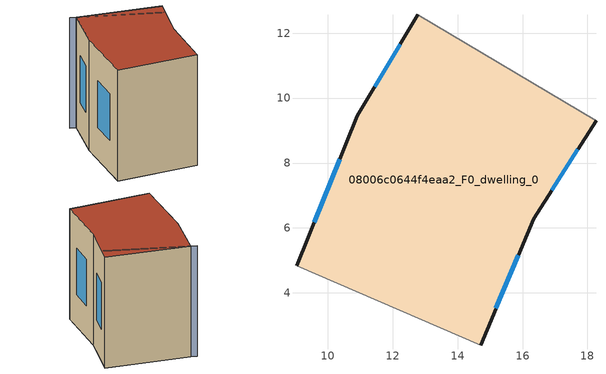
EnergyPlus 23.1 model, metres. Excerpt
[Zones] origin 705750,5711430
08006c0644f4eaa2_F0_dwelling_0
 floor ground (EU_floor_Construction): 14.71,2.39 16.34,6.29 18.26,9.3 12.77,12.56 10.9,9.46 9.04,4.84 z0
 wall outside (EU_wall_Construction): 9.04,4.84 10.9,9.46 12.77,12.56 / 18.26,9.3 16.34,6.29 14.71,2.39 z0:9
 wall adiabatic (EU_wall_Construction): 14.71,2.39 9.04,4.84 / 12.77,12.56 18.26,9.3 z0:9
 window (EU_Window_Construction): 15.87,5.16 15.18,3.52 / 9.58,6.17 10.36,8.12 / 11.44,10.35 12.23,11.66 / 17.71,8.43 16.9,7.16 z2.6:6.4
 roof outside (EU_roof_Construction): 18.26,9.3 16.34,6.29 14.71,2.39 9.04,4.84 10.9,9.46 12.77,12.56 z9
shading: 17.64,8.55 12.42,12.85 z0:9
[Building]
EU S2 Campaign: North Axis=0; Terrain=City; Solar Distribution=FullExterior
[Site:Location]
London: Latitude=51.5; Longitude=-0.5; Time Zone=0; Elevation=25
[SizingPeriod:WeatherFileDays]
AnnualSizingPeriod: Begin Month=1; Begin Day of Month=1; End Month=12; End Day of Month=31; Day of Week for Start Day=Monday; Use Weather File Daylight Saving Period=No; Use Weather File Rain and Snow Indicators=No
[MATERIAL]
EU_InternalMass_Material: Roughness=MediumRough; Thickness=0.1; Conductivity=1; Density=1800; Specific Heat=900; Thermal Absorptance=0.9; Solar Absorptance=0.7; Visible Absorptance=0.7
[MATERIAL:NOMASS] Roughness=MediumRough; Thermal Absorptance=0.9; Solar Absorptance=0.7; Visible Absorptance=0.7
Name | Thermal Resistance
EU_wall_NoMass | 0.724719
EU_roof_NoMass | 2.98947
EU_floor_NoMass | 2.39157
[WINDOWMATERIAL:SIMPLEGLAZINGSYSTEM]
EU_Window_SimpleGlazing: UFactor=2.63425; Solar Heat Gain Coefficient=0.76; Visible Transmittance=0.76
[CONSTRUCTION]
EU_wall_Construction: EU_wall_NoMass
EU_roof_Construction: EU_roof_NoMass
EU_floor_Construction: EU_floor_NoMass
EU_InternalMass_Construction: EU_InternalMass_Material
EU_Window_Construction: EU_Window_SimpleGlazing
[ZONE]
08006c0644f4eaa2_F0_dwelling_0: Type=1; Multiplier=1; Ceiling Height=autocalculate; Volume=462.12; Floor Area=autocalculate; Part of Total Floor Area=Yes
[INTERNALMASS]
08006c0644f4eaa2_F0_dwelling_0_EU_InternalMass: Construction=EU_InternalMass_Construction; Zone or ZoneList=08006c0644f4eaa2_F0_dwelling_0; Surface Area=51.3469
[OTHEREQUIPMENT]
EU_Step8_InternalGain_08006c0644f4eaa2_F0_dwelling_0_f000: Fuel Type=Electricity; Zone or ZoneList or Space or SpaceList=08006c0644f4eaa2_F0_dwelling_0; Schedule=EU_Step8_GainSchedule_08006c0644f4eaa2_F0_dwelling_0_f000; Design Level Calculation Method=Watts/Area; Power per Zone Floor Area=1; Fraction Latent=0; Fraction Radiant=0; Fraction Lost=0; Carbon Dioxide Generation Rate=0; EndUse Subcategory=EU_Step8_InternalGains
[ZONEVENTILATION:DESIGNFLOWRATE]
EU_ConstantAir_08006c0644f4eaa2_F0_dwelling_0: Zone or ZoneList or Space or SpaceList=08006c0644f4eaa2_F0_dwelling_0; Schedule=EU_AlwaysOn; Design Flow Rate Calculation Method=AirChanges/Hour; Air Changes per Hour=0.418135; Ventilation Type=Natural; Fan Pressure Rise=0; Fan Total Efficiency=1; Constant Term Coefficient=1; Temperature Term Coefficient=0; Velocity Term Coefficient=0; Velocity Squared Term Coefficient=0; Minimum Indoor Temperature=-100; Maximum Indoor Temperature=100; Delta Temperature=-100; Minimum Outdoor Temperature=-100; Maximum Outdoor Temperature=100; Maximum Wind Speed=40
[HVACTEMPLATE:THERMOSTAT]
EU_HeatOnly_08006c0644f4eaa2_F0_dwelling_0: Constant Heating Setpoint=20; Constant Cooling Setpoint=50
[HVACTEMPLATE:ZONE:IDEALLOADSAIRSYSTEM]
08006c0644f4eaa2_F0_dwelling_0: Template Thermostat=EU_HeatOnly_08006c0644f4eaa2_F0_dwelling_0; System Availability Schedule=EU_AlwaysOn; Maximum Heating Supply Air Temperature=50; Minimum Cooling Supply Air Temperature=13; Maximum Heating Supply Air Humidity Ratio=0.0156; Minimum Cooling Supply Air Humidity Ratio=0.0077; Heating Limit=NoLimit; Cooling Limit=NoLimit; Heating Availability Schedule=EU_AlwaysOn; Cooling Availability Schedule=EU_CoolingOff; Dehumidification Control Type=ConstantSensibleHeatRatio; Cooling Sensible Heat Ratio=0.7; Dehumidification Setpoint=60; Humidification Control Type=None; Humidification Setpoint=30; Outdoor Air Method=None; Outdoor Air Flow Rate per Person=0.00944; Outdoor Air Flow Rate per Zone Floor Area=0; Outdoor Air Flow Rate per Zone=0; Demand Controlled Ventilation Type=None; Outdoor Air Economizer Type=NoEconomizer; Heat Recovery Type=None; Sensible Heat Recovery Effectiveness=0.7; Latent Heat Recovery Effectiveness=0.65
[SIZING:ZONE]
08006c0644f4eaa2_F0_dwelling_0: Zone Cooling Design Supply Air Temperature Input Method=SupplyAirTemperature; Zone Cooling Design Supply Air Temperature=13; Zone Heating Design Supply Air Temperature Input Method=SupplyAirTemperature; Zone Heating Design Supply Air Temperature=50; Zone Cooling Design Supply Air Humidity Ratio=0.008; Zone Heating Design Supply Air Humidity Ratio=0.008; Cooling Design Air Flow Method=DesignDay; Cooling Design Air Flow Rate=0; Cooling Minimum Air Flow per Zone Floor Area=0.000762; Cooling Minimum Air Flow=0; Cooling Minimum Air Flow Fraction=0.2; Heating Design Air Flow Method=DesignDay; Heating Design Air Flow Rate=0; Heating Maximum Air Flow per Zone Floor Area=0.002032; Heating Maximum Air Flow=0.141576; Heating Maximum Air Flow Fraction=0.3; Account for Dedicated Outdoor Air System=No; Dedicated Outdoor Air System Control Strategy=NeutralSupplyAir; Dedicated Outdoor Air Low Setpoint Temperature for Design=autosize; Dedicated Outdoor Air High Setpoint Temperature for Design=autosize; Zone Load Sizing Method=Sensible Load Only No Latent Load; Zone Latent Cooling Design Supply Air Humidity Ratio Input Method=HumidityRatioDifference; Zone Cooling Design Supply Air Humidity Ratio Difference=0.005; Zone Latent Heating Design Supply Air Humidity Ratio Input Method=HumidityRatioDifference; Zone Humidification Design Supply Air Humidity Ratio Difference=0.005
[SCHEDULE:CONSTANT]
Name | Hourly Value
EU_AlwaysOn | 1
EU_CoolingOff | 0
[SCHEDULE:FILE]
EU_Step8_GainSchedule_08006c0644f4eaa2_F0_dwelling_0_f000: File=../../schedules/08006c0644f4eaa2/08006c0644f4eaa2_F0_dwelling_0_f000_gain.csv; Column Number=1; Rows to Skip at Top=0; Number of Hours of Data=8760; Column Separator=Comma; Interpolate to Timestep=No; Minutes per Item=60; Adjust Schedule for Daylight Savings=Yes
